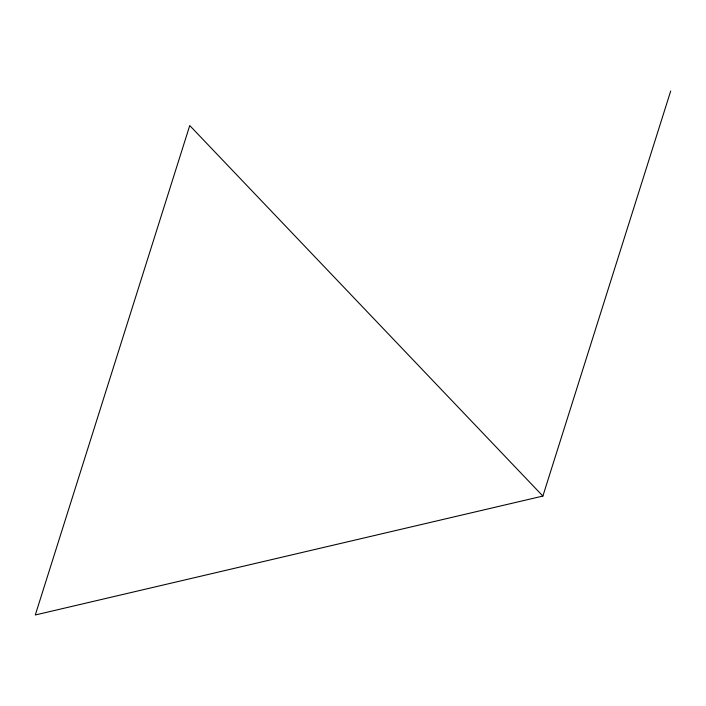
<?xml version="1.0" encoding="UTF-8"?>
<svg xmlns="http://www.w3.org/2000/svg" width="706" height="706" viewBox="0 0 706 706"><rect width="100%" height="100%" fill="white"/><g stroke="black" fill="none" stroke-linecap="round" stroke-linejoin="round"><path stroke-width="1.06" d="M542.879 496.062L189.746 125.553L35.3 614.979L542.879 496.062L670.7 91.021"/></g></svg>
